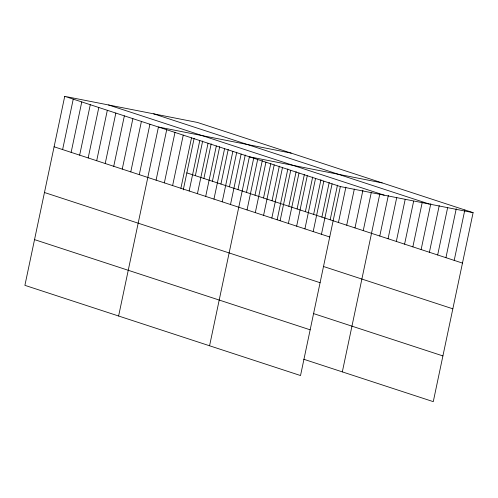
<?xml version="1.0" encoding="UTF-8"?>
<svg xmlns="http://www.w3.org/2000/svg" width="498" height="498" viewBox="0 0 498 498"><rect width="100%" height="100%" fill="white"/><g stroke="black" fill="none" stroke-linecap="round" stroke-linejoin="round"><path stroke-width="0.75" d="M64.728 96.351L24.9 285.342L300.524 375.542L340.352 186.551L64.728 96.351L197.476 122.458L473.1 212.658L433.272 401.649L303.73 359.251M62.617 149.574L73.243 99.139M71.139 152.363L81.765 101.928M79.655 155.152L90.287 104.717M88.177 157.941L98.803 107.506M96.693 160.73L107.325 110.295M105.215 163.518L115.841 113.077M113.731 166.301L124.363 115.866M122.253 169.09L132.879 118.655M130.775 171.878L141.401 121.444M139.291 174.667L149.917 124.232M118.611 316.012L158.439 127.021L291.187 153.123M156.079 180.164L166.706 129.729M164.346 182.866L174.979 132.431M172.619 185.573L183.245 135.139M180.886 188.281L191.512 137.846M183.27 189.856L194.145 138.263M189.153 190.983L199.785 140.548M195.365 175.682L202.661 141.052M197.426 193.691L208.052 143.256M203.887 178.471L211.183 143.841M205.693 196.399L216.319 145.964M212.403 181.26L219.699 146.63M213.959 199.107L224.592 148.665M220.925 184.048L228.221 149.419M222.226 201.808L232.859 151.373M229.441 186.831L236.743 152.207M230.499 204.516L241.125 154.081M237.963 189.62L245.259 154.996M209.571 345.774L249.392 156.789L382.147 182.891M246.485 192.409L253.781 157.779M247.033 209.926L257.665 159.491M255.001 195.197L262.297 160.568M255.306 212.634L265.932 162.199M263.523 197.986L270.819 163.356M263.573 215.341L274.199 164.906M272.039 200.775L279.334 166.145M271.84 218.043L282.472 167.608M277.143 219.786L287.856 168.934M280.113 220.751L290.739 170.316M288.828 206.265L296.123 171.642M288.379 223.459L299.005 173.024M297.094 208.973L304.396 174.344M296.646 226.167L307.278 175.726M305.367 211.681L312.663 177.051M304.919 228.868L315.545 178.433M313.634 214.383L320.93 179.759M313.186 231.576L323.812 181.141M321.901 217.091L329.203 182.461M321.453 234.284L332.085 183.849M330.174 219.799L337.47 185.169M338.441 222.506L345.898 187.124M346.708 225.208L354.321 189.078M354.981 227.916L362.911 190.28M363.247 230.624L371.34 192.228M342.319 371.882L379.762 194.183M379.781 236.033L388.353 195.384M388.054 238.741L396.775 197.339M396.321 241.443L405.204 199.293M404.588 244.151L413.633 201.242M412.861 246.859L422.217 202.443M421.127 249.566L430.807 203.645M429.394 252.268L439.23 205.599M437.667 254.976L447.658 207.554M445.934 257.684L456.243 208.749M454.201 260.386L464.833 209.951M340.352 186.551L473.1 212.658M153.67 113.843L429.295 204.043M108.533 104.966L384.157 195.166M186.85 172.893L462.474 263.093M54.095 146.786L329.72 236.986M323.295 266.424L452.838 308.816M44.465 192.508L320.09 282.708M313.367 313.528L442.909 355.927M34.536 239.619L310.161 329.819"/></g></svg>
